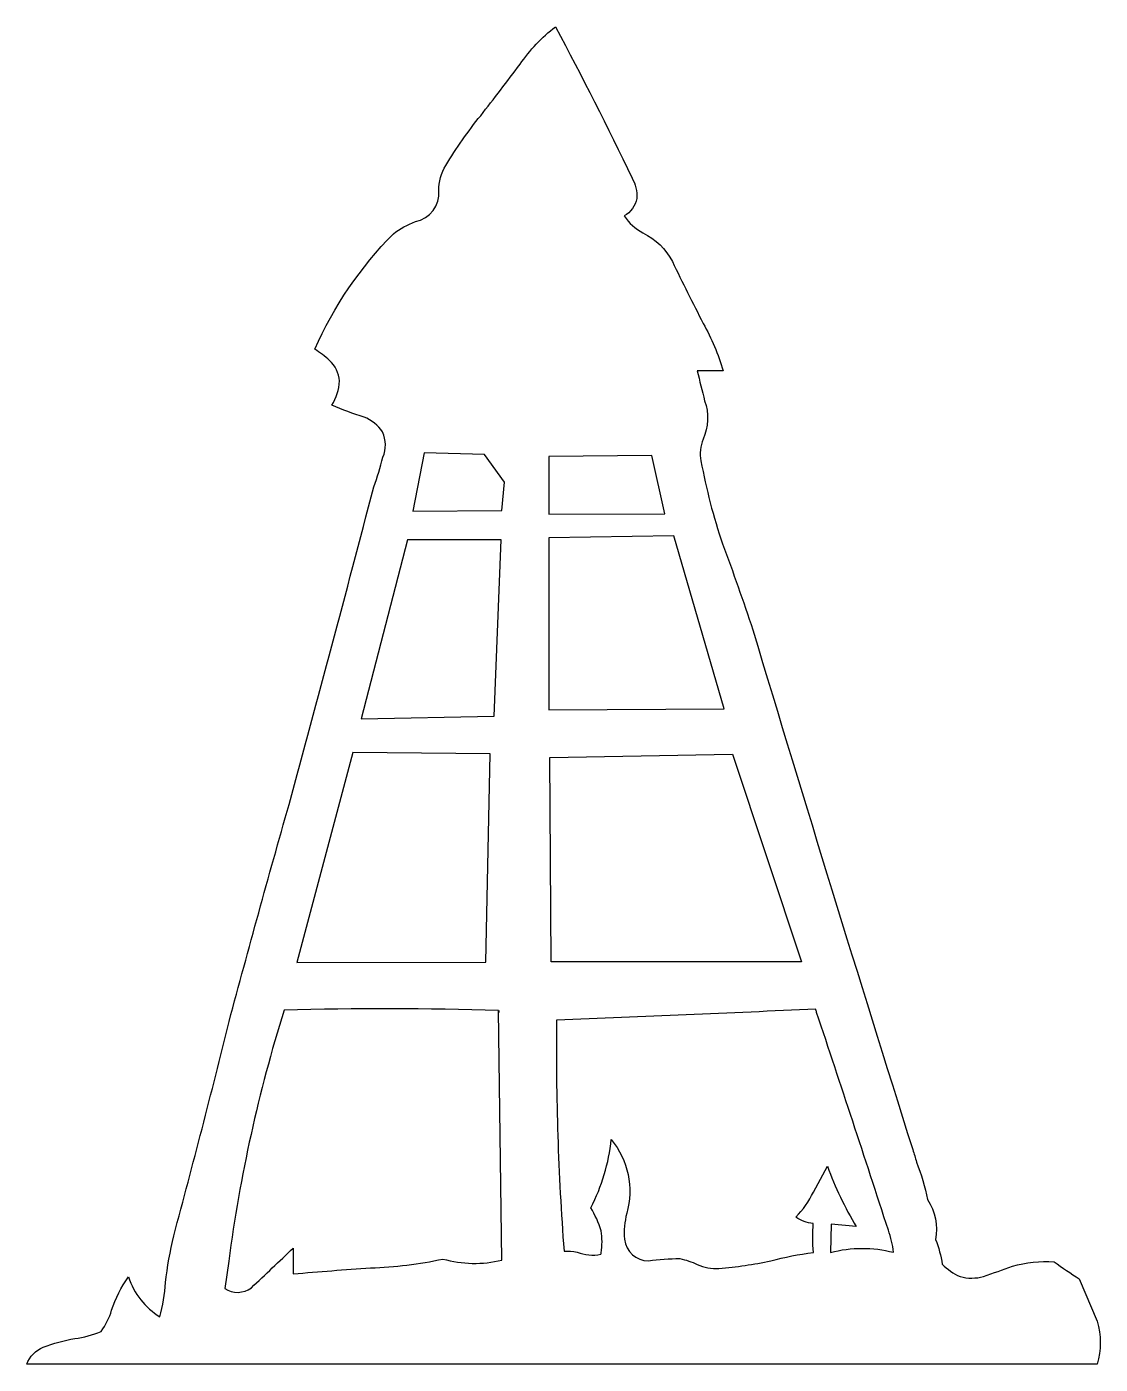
# Model space of a CAD drawing. Header units: millimetres. Extents: x -0.3 to 74.6, y 1.2 to 94.5.
import ezdxf

# ---------------------------------------------------------------- set-up
doc = ezdxf.new("R2010")
doc.units = ezdxf.units.MM
doc.layers.add('C7', color=7, linetype='Continuous')

msp = doc.modelspace()

# ---------------------------------------------------------------- linework, layer by layer
at = {"layer": 'C7'}
for points in [[(20.817, 71.212, 0.043347), (19.782, 71.986, -0.091018), (25.272, 80.042, -0.064434), (26.808, 80.896, 0.383303), (28.441, 83.055, -0.128932), (28.923, 84.817, -0.033678), (31.367, 88.282, 0.003285), (34.112, 91.865, -0.078053), (36.582, 94.486, -0.011236), (41.926, 83.934, -0.15389), (42.255, 82.509, -0.216843), (41.382, 81.286, 0.121956), (42.686, 80.106, -0.162809), (44.748, 78.1, 0.006426), (46.898, 73.793, -0.056275), (48.282, 70.486), (46.482, 70.486, 0.009877), (46.997, 68.398, -0.195515), (46.885, 65.716, 0.14631), (46.741, 64.197, 0.036138), (48.248, 58.411, -0.008382), (50.358, 52.415, 0.003176), (61.519, 16.163, -0.000652), (61.79, 15.286, -0.038193), (62.557, 12.673, -0.185896), (63.119, 9.882, -0.049863), (63.579, 8.166, 0.102457), (64.827, 7.306, 0.139261), (66.457, 7.312, 0.002343), (68.486, 8.028, -0.086015), (71.387, 8.34, 0.017538), (73.141, 7.139), (74.382, 4.186), (74.382, 4.186, -0.150617), (74.382, 1.186), (-0.318, 1.186, -0.19965), (0.829, 2.386, -0.040235), (3.033, 2.981, 0.07408), (4.874, 3.481, 0.090398), (5.606, 4.952, -0.077692), (6.785, 7.28, 0.177046), (8.982, 4.486, 0.042595), (9.367, 6.882, -0.028208), (9.94, 10.15, 0.005614), (13.811, 25.106, -0.004065), (17.993, 40.242, 0.002971), (23.902, 62.386, 0.025746), (24.545, 64.458, 0.201039), (24.522, 66.218, 0.144117), (23.23, 67.259, -0.028877), (20.982, 68.086, 0.132685), (21.501, 69.775, 0.1972)], [(18.282, 9.286), (18.282, 7.486, -0.006644), (23.686, 7.904, 0.0449), (28.73, 8.527, 0.128642), (32.843, 8.45), (32.62, 25.853, 0.014929), (17.651, 25.893, 0.043553), (13.782, 8.386), (13.497, 6.463, 0.310209), (15.361, 6.521, -0.000471)], [(39.781, 10.5, 0.056325), (39.05, 12.109, 0.096063), (40.476, 16.865, -0.247473), (41.556, 11.714, 0.084359), (41.405, 9.905, 0.386581), (43.079, 8.4, -0.038731), (45.27, 8.553, -0.066295), (46.483, 8.142, 0.111215), (47.995, 7.873, 0.036345), (51.611, 8.409, -0.029533), (54.582, 8.986, -0.031849), (54.574, 11.015, -0.155275), (53.365, 11.455, 0.080939), (54.582, 13.186), (55.563, 15.001, 0.048402), (57.582, 10.786), (55.838, 10.96), (55.782, 8.986, -0.126201), (60.173, 8.998, 0.065054), (59.82, 10.53, 0.002038), (54.812, 25.73, -0.064856), (54.753, 25.965, -0.002806), (36.667, 25.199, 0.022315), (37.184, 9.073, -0.074082), (38.099, 9, 0.136958), (39.745, 8.854, 0.307247), (39.781, 8.963, 0.069401)]]:
    msp.add_lwpolyline(points, format="xyb", close=True, dxfattribs=at)
for points in [[(26.619, 60.699), (32.838, 60.736), (33.021, 62.711), (31.631, 64.65), (27.424, 64.759)], [(36.13, 60.479), (44.214, 60.516), (43.3, 64.576), (36.13, 64.503)], [(36.13, 58.833), (36.12, 46.838), (48.348, 46.908), (44.836, 58.98)], [(26.253, 58.687), (23.022, 46.205), (32.315, 46.399), (32.801, 58.687)], [(22.451, 43.852), (18.53, 29.214), (31.719, 29.239), (32.031, 43.777)], [(36.191, 43.511), (48.939, 43.733), (53.764, 29.259), (36.28, 29.259)]]:
    msp.add_lwpolyline(points, close=True, dxfattribs=at)
msp.add_arc((32.199, 25.645), 0.47, 10.6493, 26.2206, dxfattribs=at)

doc.saveas('drawing.dxf')
